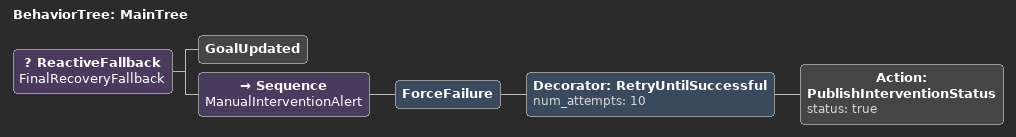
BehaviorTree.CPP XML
<?xml version="1.0"?>
<!-- 测试 FinalRecoveryFallback 子树: 验证 ForceFailure 立即结束导航而非等待 60s -->
<root main_tree_to_execute="MainTree">
  <BehaviorTree ID="MainTree">
    <ReactiveFallback name="FinalRecoveryFallback">
      <GoalUpdated/>
      <Sequence name="ManualInterventionAlert">
        <ForceFailure>
          <Decorator ID="RetryUntilSuccessful" num_attempts="10">
            <Action ID="PublishInterventionStatus" status="true"/>
          </Decorator>
        </ForceFailure>
      </Sequence>
    </ReactiveFallback>
  </BehaviorTree>
</root>
